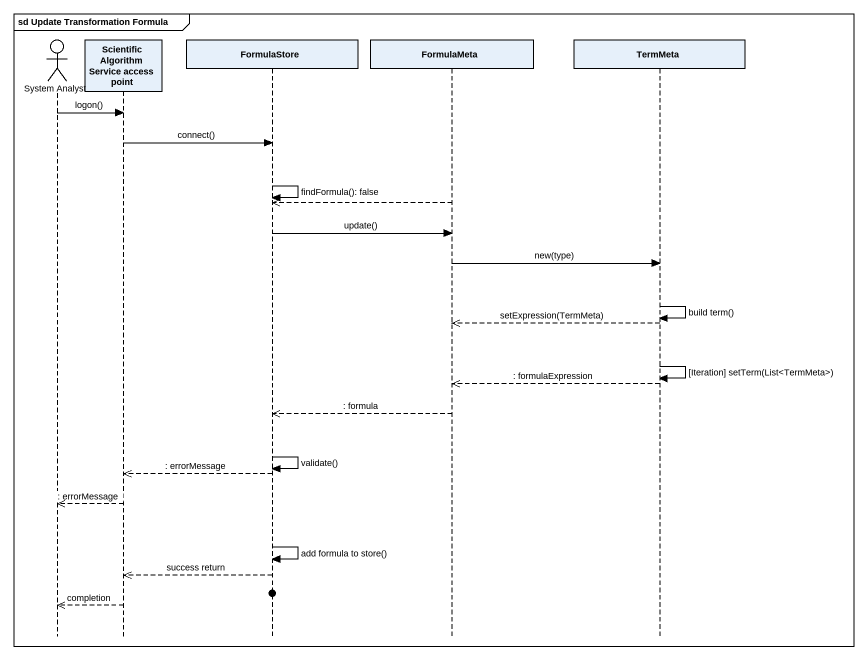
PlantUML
@startuml
mainframe sd Update Transformation Formula
hide footbox
actor "System Analyst" as System_Analyst
participant "Scientific Algorithm Service access point" as Scientific_Algorithm
participant FormulaStore
participant FormulaMeta
participant TermMeta

System_Analyst -> Scientific_Algorithm : logon()
Scientific_Algorithm -> FormulaStore : connect()
FormulaStore -> FormulaStore : findFormula(): false
FormulaMeta -->> FormulaStore
FormulaStore -> FormulaMeta : update()
FormulaMeta -> TermMeta : new(type)
TermMeta -> TermMeta : build term()
TermMeta -->> FormulaMeta : setExpression(TermMeta)
TermMeta -> TermMeta : [Iteration] setTerm(List<TermMeta>)
TermMeta -->> FormulaMeta : : formulaExpression
FormulaMeta -->> FormulaStore : : formula
FormulaStore -> FormulaStore : validate()
FormulaStore -->> Scientific_Algorithm : : errorMessage
Scientific_Algorithm -->> System_Analyst : : errorMessage
FormulaStore -> FormulaStore : add formula to store()
FormulaStore -->> Scientific_Algorithm : success return
Scientific_Algorithm -->> System_Analyst : completion
@enduml
